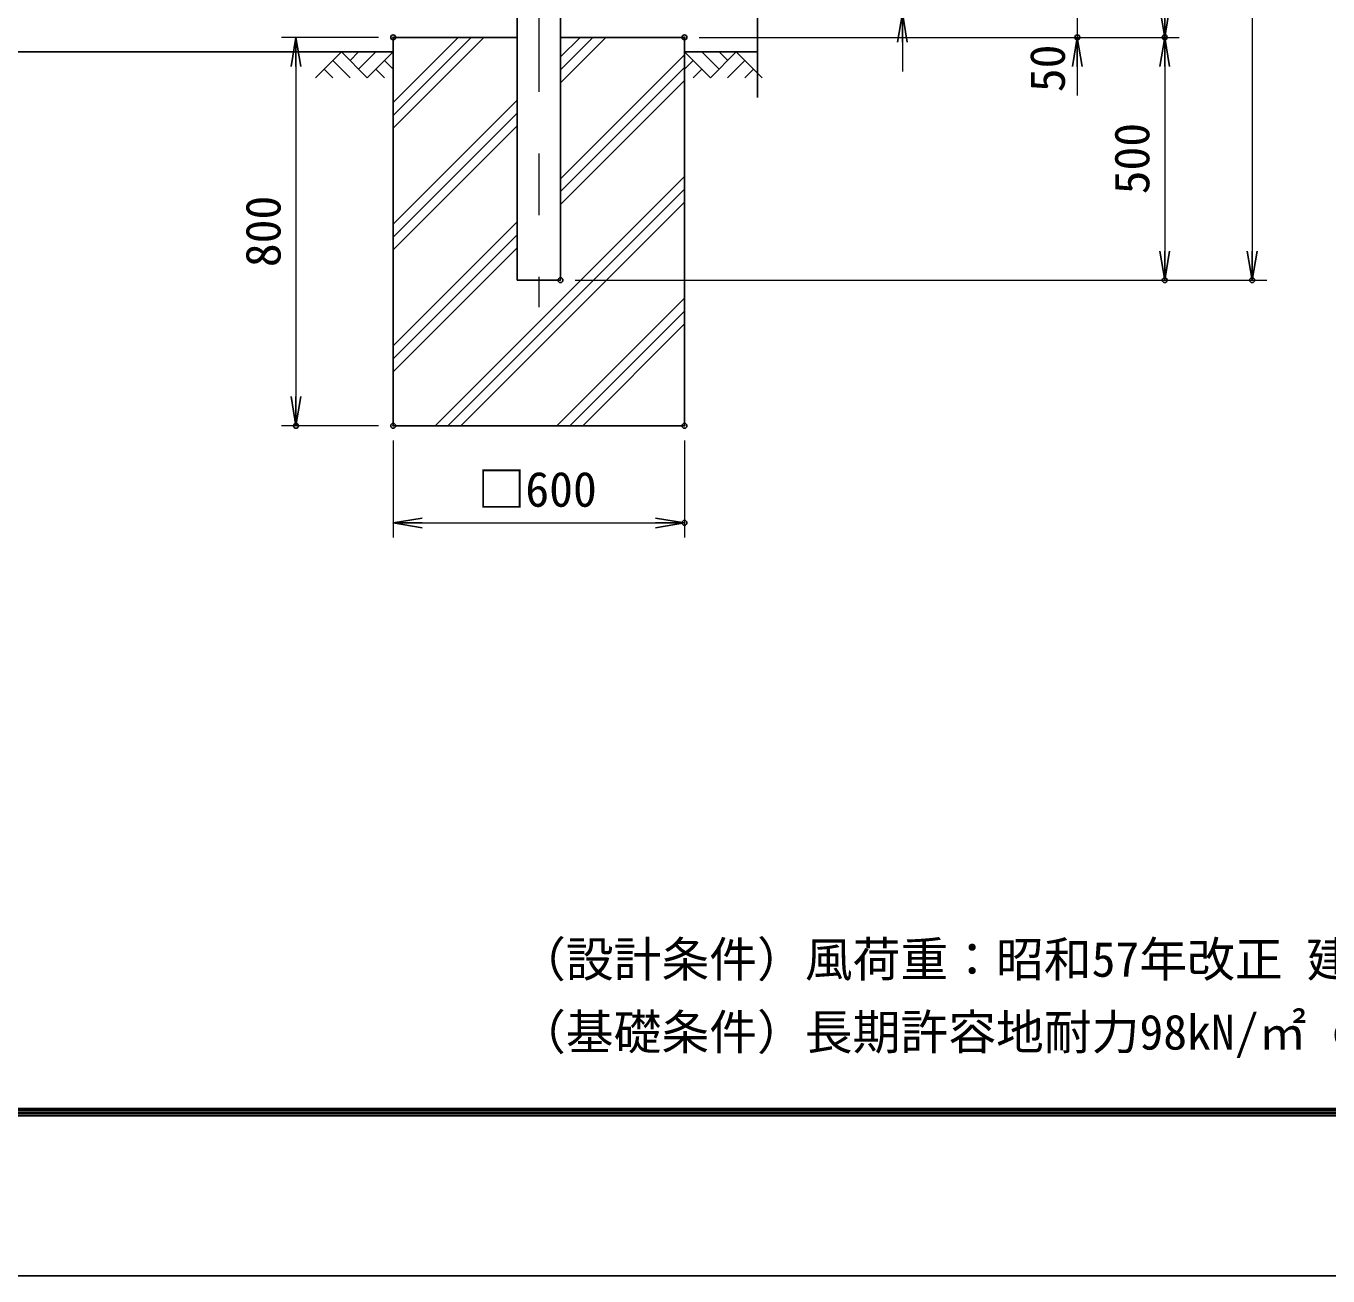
# Model space of a CAD drawing. Units: millimetres, scale not verified. Extents: x -6300 to 6300, y -4455 to 4455.
# Drawn here: x -1512 to 1169, y -4455 to -1880 of the extents above; entities that cross this region are included whole.
import ezdxf
from ezdxf.enums import TextEntityAlignment as Align

# ---------------------------------------------------------------- set-up
doc = ezdxf.new("R2010")
doc.units = ezdxf.units.MM
doc.header["$LTSCALE"] = 20
doc.header["$PDMODE"] = 32
doc.header["$PDSIZE"] = 10
doc.linetypes.add('USER1', pattern=[50.8, 31.75, -6.35, 6.35, -6.35])
for name, color, linetype, lineweight in [('0-0_D-TTL-TXT', 7, 'Continuous', 25), ('0-3_D-STR1', 1, 'Continuous', 25), ('0-4_D-BMK', 2, 'USER1', 13), ('0-5_D-STR-DIM', 7, 'Continuous', 13), ('0-6_D-STR4', 7, 'Continuous', 25), ('0-7_D-BGD', 7, 'Continuous', 25), ('0-8_D-DCR-HCH', 7, 'Continuous', 13), ('0-D_D-TTL', 7, 'Continuous', 25)]:
    doc.layers.add(name, color=color, linetype=linetype, lineweight=lineweight)
doc.layers.add('0-9_0', color=7, linetype='Continuous')
doc.layers.add('0-A_Defpoints', color=7, linetype='Continuous')
doc.styles.add('ＭＳ ゴシック', font='')
doc.styles.get('ＭＳ ゴシック').set_extended_font_data('MS Gothic')

# ---------------------------------------------------------------- blocks, each defined once
blk = doc.blocks.new('_Open')
at = {"layer": '0-9_0'}
blk.add_line((-20, 3.333), (0, 0), dxfattribs=at)
blk.add_lwpolyline([(-20, -3.333), (0, 0), (-20, 0)], dxfattribs=at)

msp = doc.modelspace()

# ---------------------------------------------------------------- linework, layer by layer
at = {"layer": '0-3_D-STR1'}
for p, q in [((-500.44, -1845.47), (-500.44, -2403.88)), ((-411.34, -1845.47), (-411.34, -2403.88)), ((-500.44, -2403.88), (-411.34, -2403.88))]:
    msp.add_line(p, q, dxfattribs=at)
at = {"layer": '0-4_D-BMK'}
msp.add_line((-455.89, 650.76), (-455.89, -2459.86), dxfattribs=at)
at = {"layer": '0-5_D-STR-DIM'}
for p, q in [((1012.64, 536.12), (1012.64, -2343.88)), ((652.64, -1853.88), (652.64, -1903.88)), ((-785.89, -1903.88), (-985.89, -1903.88)), ((-125.89, -1903.88), (682.64, -1903.88)), ((-125.89, -1903.88), (862.64, -1903.88)), ((-125.89, -1903.88), (862.64, -1903.88)), ((292.64, -1913.88), (292.64, -1973.88)), ((-955.89, -1963.88), (-955.89, -2643.88)), ((652.64, -1963.88), (652.64, -2023.88)), ((832.64, -1963.88), (832.64, -2343.88)), ((-381.34, -2403.88), (862.64, -2403.88)), ((-381.34, -2403.88), (1042.64, -2403.88)), ((-785.89, -2703.88), (-985.89, -2703.88)), ((-755.89, -2733.88), (-755.89, -2933.88)), ((-155.89, -2733.88), (-155.89, -2933.88)), ((-695.89, -2903.88), (-215.89, -2903.88))]:
    msp.add_line(p, q, dxfattribs=at)
at = {"layer": '0-6_D-STR4'}
for p, q in [((-755.89, -2703.88), (-755.89, -1903.88)), ((-755.89, -1903.88), (-500.44, -1903.88)), ((-411.34, -1903.88), (-155.89, -1903.88)), ((-155.89, -2703.88), (-155.89, -1903.88)), ((-755.89, -2703.88), (-155.89, -2703.88))]:
    msp.add_line(p, q, dxfattribs=at)
at = {"layer": '0-7_D-BGD'}
for p, q in [((-2410.96, -1933.88), (-755.89, -1933.88)), ((-5.62, -1933.88), (-155.89, -1933.88))]:
    msp.add_line(p, q, dxfattribs=at)
msp.add_lwpolyline([(-5.62, -14.61), (-5.62, -956.38), (-47.6, -967.63), (36.37, -990.13), (-5.62, -1001.38), (-5.62, -2027.99)], dxfattribs=at)
at = {"layer": '0-8_D-DCR-HCH'}
for p, q in [((-755.89, -2090.99), (-568.78, -1903.88)), ((-755.89, -2064.47), (-595.3, -1903.88)), ((-755.89, -2037.95), (-621.82, -1903.88)), ((-411.34, -1944.19), (-371.03, -1903.88)), ((-411.34, -1970.71), (-344.51, -1903.88)), ((-411.34, -1997.23), (-317.99, -1903.88)), ((-862.31, -1933.88), (-915.52, -1987.09)), ((-880.05, -1951.62), (-844.41, -1987.09)), ((-862.31, -1933.88), (-809.1, -1987.09)), ((-844.57, -1951.62), (-826.84, -1933.88)), ((-826.84, -1969.36), (-791.36, -1933.88)), ((-809.1, -1987.09), (-755.89, -1933.88)), ((-773.62, -1951.62), (-755.89, -1969.28)), ((-411.34, -2194.98), (-155.89, -1939.53)), ((-102.68, -1987.09), (-155.89, -1933.88)), ((-138.15, -1951.62), (-155.89, -1969.28)), ((-84.94, -1969.36), (-120.41, -1933.88)), ((-49.46, -1933.88), (-102.68, -1987.09)), ((-67.11, -1951.71), (-84.94, -1933.88)), ((-31.73, -1951.62), (-67.36, -1987.09)), ((-49.46, -1933.88), (3.75, -1987.09)), ((-897.79, -1969.36), (-879.97, -1987.09)), ((-791.36, -1969.36), (-773.54, -1987.09)), ((-411.34, -2221.5), (-155.89, -1966.05)), ((-120.41, -1969.36), (-138.23, -1987.09)), ((-13.99, -1969.36), (-31.81, -1987.09)), ((-411.34, -2248.02), (-155.89, -1992.57)), ((-755.89, -2288.74), (-500.44, -2033.29)), ((-755.89, -2315.26), (-500.44, -2059.81)), ((-755.89, -2341.78), (-500.44, -2086.33)), ((-669.44, -2703.88), (-155.89, -2190.33)), ((-642.93, -2703.88), (-155.89, -2216.84)), ((-616.41, -2703.88), (-155.89, -2243.36)), ((-755.89, -2539.53), (-500.44, -2284.08)), ((-755.89, -2566.05), (-500.44, -2310.6)), ((-755.89, -2592.57), (-500.44, -2337.12)), ((-418.65, -2703.88), (-155.89, -2441.12)), ((-392.14, -2703.88), (-155.89, -2467.63)), ((-365.62, -2703.88), (-155.89, -2494.15))]:
    msp.add_line(p, q, dxfattribs=at)
at = {"layer": '0-A_Defpoints'}
for p in [(-755.89, -1903.88), (-155.89, -1903.88), (652.64, -1903.88), (832.64, -1903.88), (-411.34, -2403.88), (832.64, -2403.88), (1012.64, -2403.88), (-955.89, -2703.88), (-755.89, -2703.88), (-155.89, -2703.88), (-155.89, -2903.88)]:
    msp.add_point(p, dxfattribs=at)
at = {"layer": '0-D_D-TTL', "color": 2}
msp.add_lwpolyline([(-6300, 4455), (6300, 4455), (6300, -4455), (-6300, -4455)], close=True, dxfattribs=at)
at = {"layer": '0-D_D-TTL'}
for points in [[(-5895, 4125), (5895, 4125), (5895, -4125), (-5895, -4125)], [(-5891.25, 4121.25), (5891.25, 4121.25), (5891.25, -4121.25), (-5891.25, -4121.25)], [(-5887.5, 4117.5), (5887.5, 4117.5), (5887.5, -4117.5), (-5887.5, -4117.5)], [(-5883.75, 4113.75), (5883.75, 4113.75), (5883.75, -4113.75), (-5883.75, -4113.75)], [(-5880, 4110), (5880, 4110), (5880, -4110), (-5880, -4110)]]:
    msp.add_lwpolyline(points, close=True, dxfattribs=at)

# ---------------------------------------------------------------- block references
at = {"layer": '0-5_D-STR-DIM', "xscale": 3, "yscale": 3}
for p, rotation in [((832.64, -1903.88), 270), ((292.64, -1853.88), 90), ((-955.89, -1903.88), 90), ((652.64, -1903.88), 90), ((832.64, -1903.88), 90), ((832.64, -2403.88), 270), ((1012.64, -2403.88), 270), ((-955.89, -2703.88), 270), ((-755.89, -2903.88), 180)]:
    msp.add_blockref('_Open', p, dxfattribs=dict(at, rotation=rotation))
msp.add_blockref('_Open', (-155.89, -2903.88), dxfattribs=at)

# ---------------------------------------------------------------- texts
at = {"layer": '0-0_D-TTL-TXT', "style": 'ＭＳ ゴシック'}
for s, p in [('（設計条件）風荷重：昭和57年改正 建築基準法・同施行令に基づく風圧力に準拠。', (-498.67, -3860.4)), ('（基礎条件）長期許容地耐力98kN/㎡ の場合。', (-498.67, -4010.4))]:
    msp.add_text(s, height=72.14, dxfattribs=at).set_placement(p, align=Align.BOTTOM_LEFT)
at = {"layer": '0-5_D-STR-DIM', "style": 'ＭＳ ゴシック'}
for s, p in [('50', (648.72, -2016.79)), ('500', (822.52, -2227.19)), ('800', (-966.01, -2377.19))]:
    msp.add_text(s, height=72.14, rotation=90, dxfattribs=at).set_placement(p, align=Align.BOTTOM_LEFT)
msp.add_text('□600', height=72.14, dxfattribs=at).set_placement((-582.11, -2892.25), align=Align.BOTTOM_LEFT)

doc.saveas('drawing.dxf')
